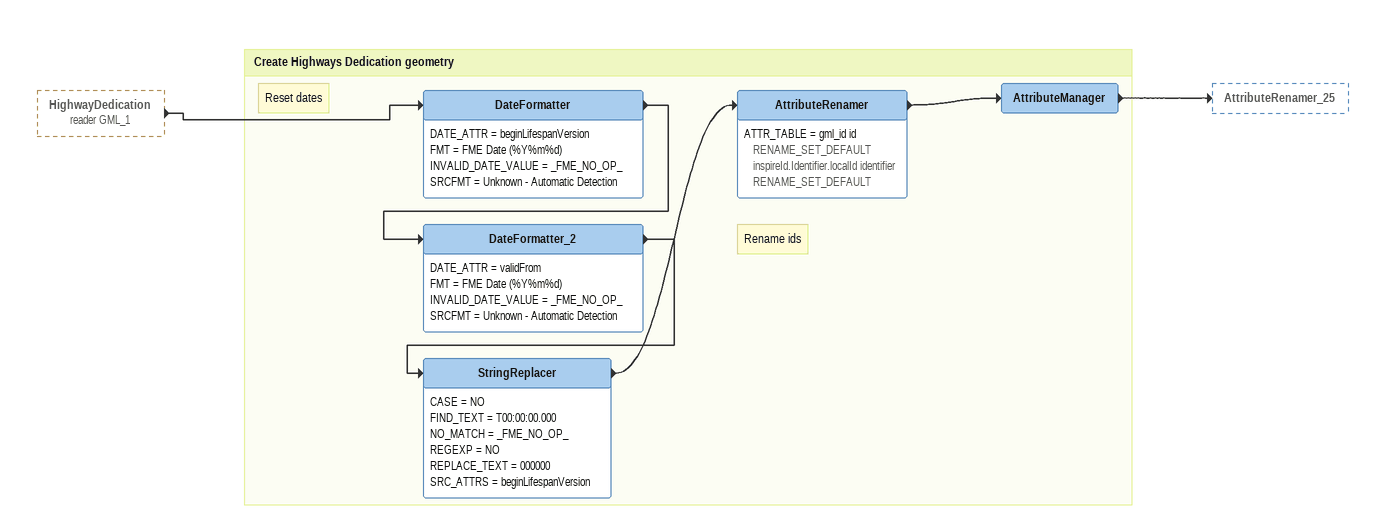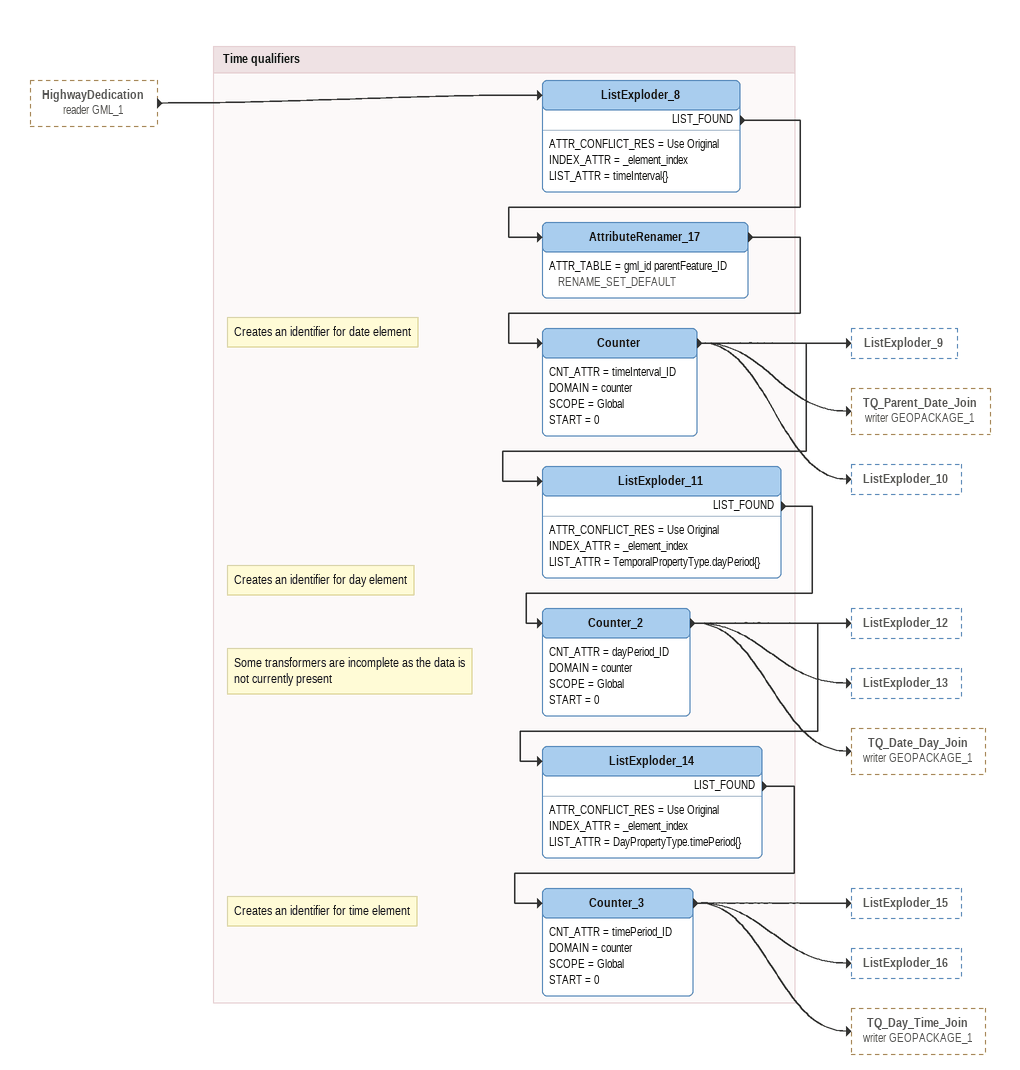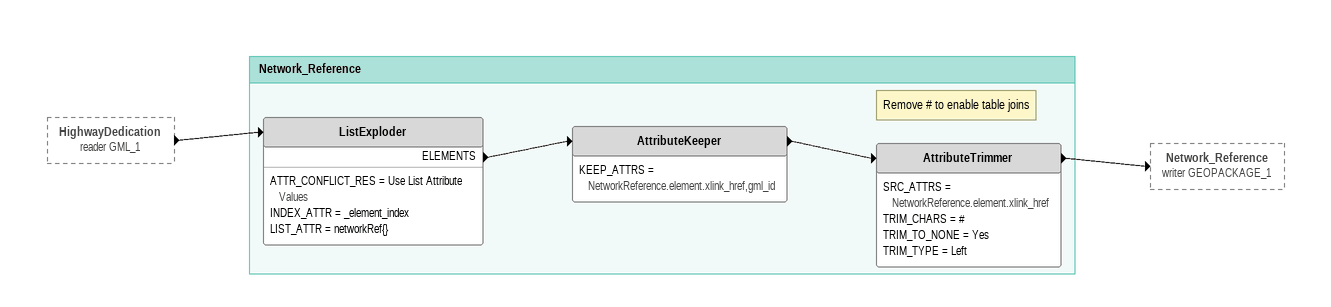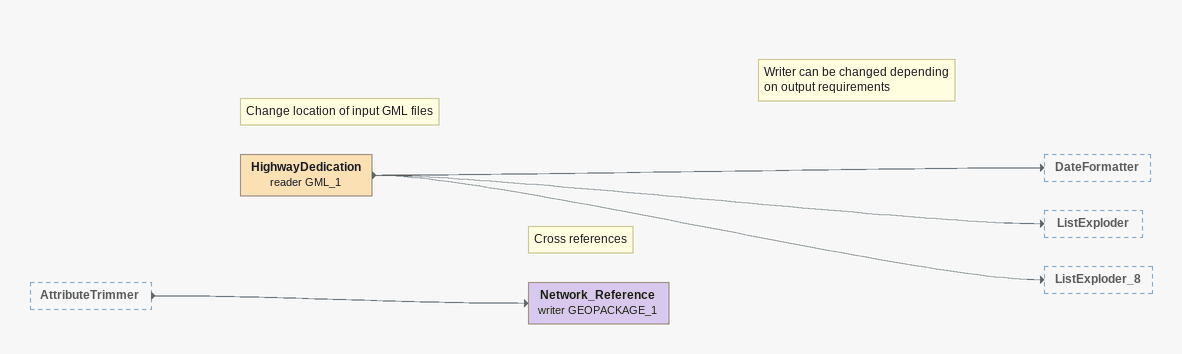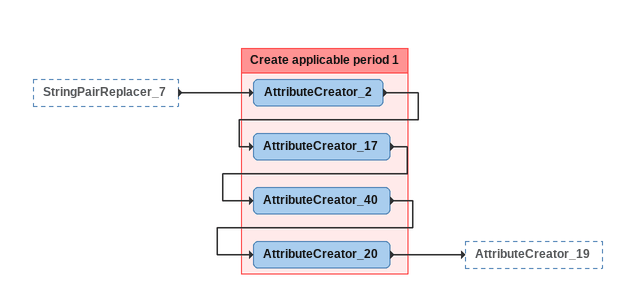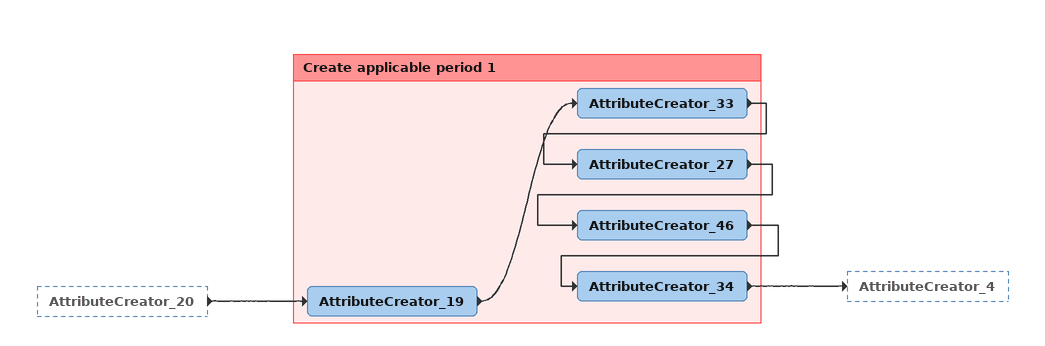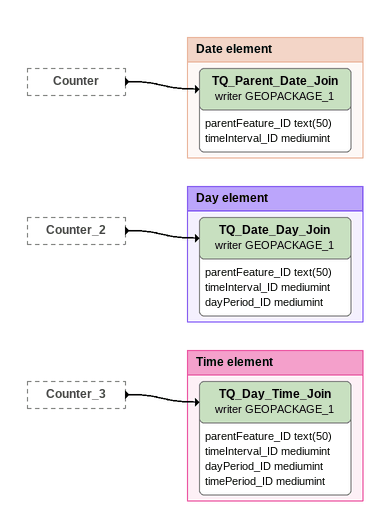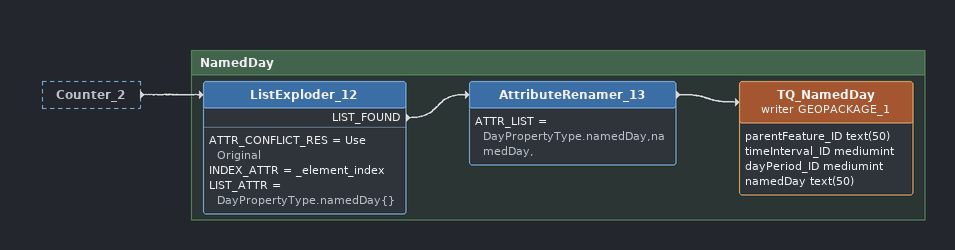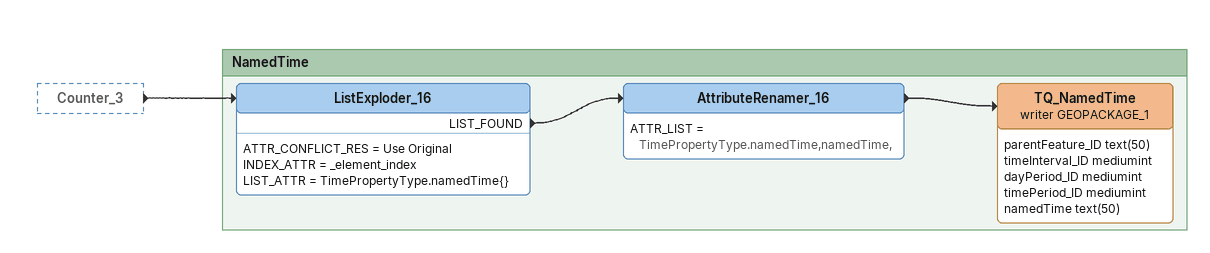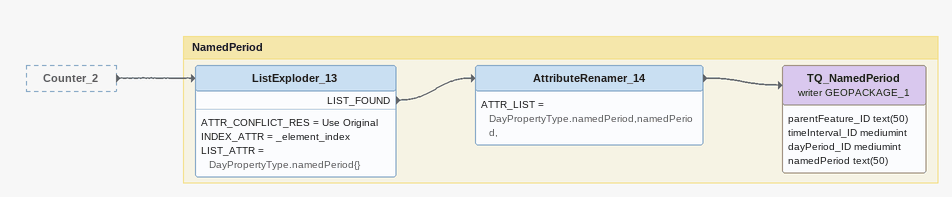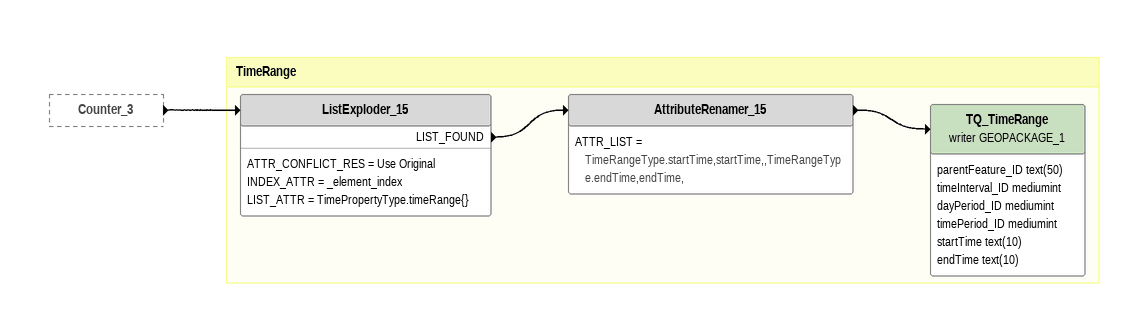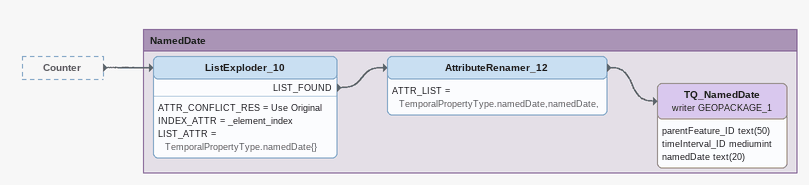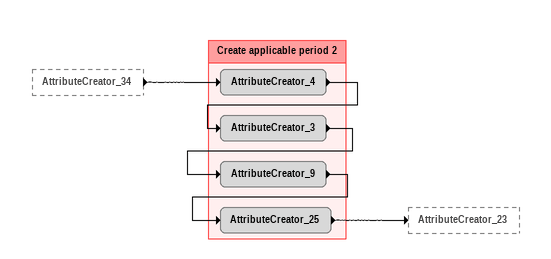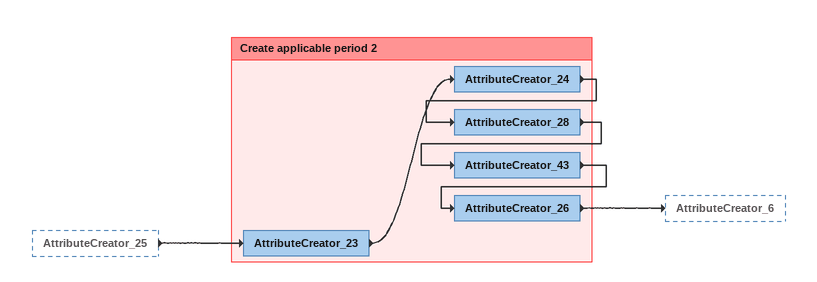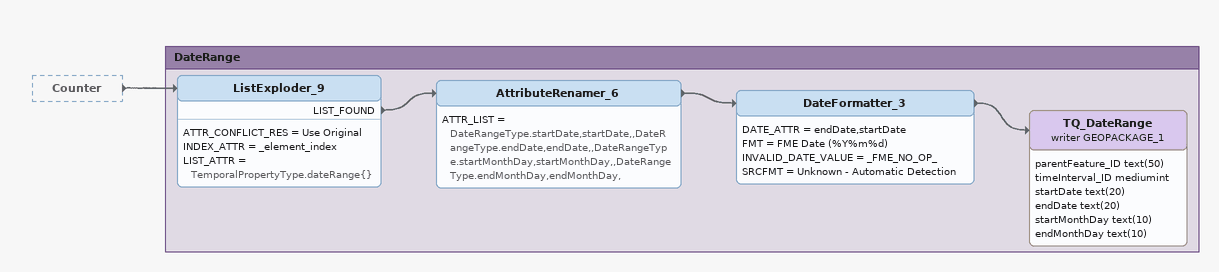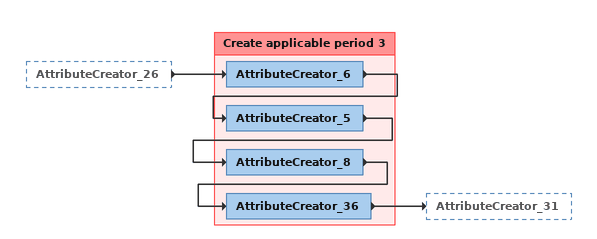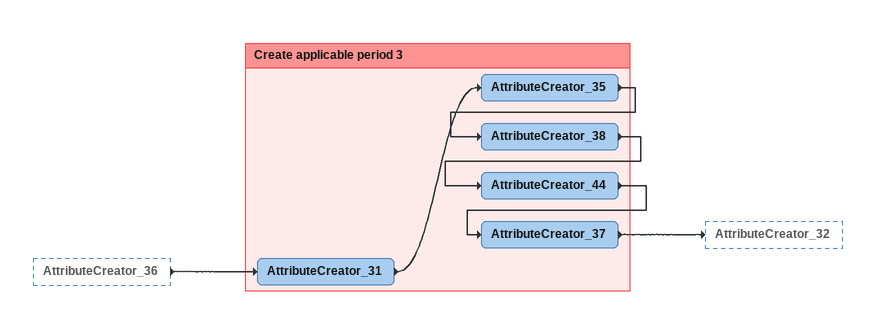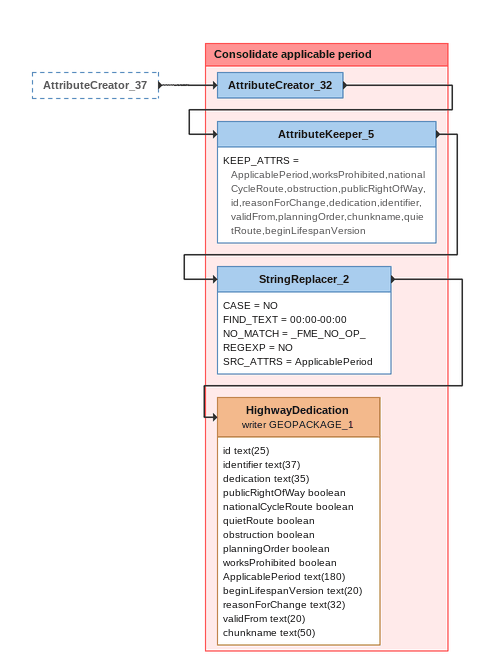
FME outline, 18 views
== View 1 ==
HighwayDedication (reader GML_1) [outside]
    -> DateFormatter

Bookmark: Create Highways Dedication geometry
Note: Reset dates
DateFormatter
    DATE_ATTR = beginLifespanVersion
    FMT = FME Date (%Y%m%d)
    INVALID_DATE_VALUE = _FME_NO_OP_
    SRCFMT = Unknown - Automatic Detection
    -> DateFormatter_2
DateFormatter_2
    DATE_ATTR = validFrom
    FMT = FME Date (%Y%m%d)
    INVALID_DATE_VALUE = _FME_NO_OP_
    SRCFMT = Unknown - Automatic Detection
    -> StringReplacer
StringReplacer
    CASE = NO
    FIND_TEXT = T00:00:00.000
    NO_MATCH = _FME_NO_OP_
    REGEXP = NO
    REPLACE_TEXT = 000000
    SRC_ATTRS = beginLifespanVersion
    -> AttributeRenamer
Note: Rename ids
AttributeRenamer
    ATTR_TABLE = gml_id id RENAME_SET_DEFAULT  inspireId.Identifier.localId identifier RENAME_SET_DEFAULT
    -> AttributeManager
AttributeManager
    -> AttributeRenamer_25

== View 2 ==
HighwayDedication (reader GML_1) [outside]
    -> ListExploder_8

Bookmark: Time qualifiers
ListExploder_8
    ATTR_CONFLICT_RES = Use Original
    INDEX_ATTR = _element_index
    LIST_ATTR = timeInterval{}
    LIST_FOUND -> AttributeRenamer_17
AttributeRenamer_17
    ATTR_TABLE = gml_id parentFeature_ID RENAME_SET_DEFAULT
    -> Counter
Note: Creates an identifier for date element
Counter
    CNT_ATTR = timeInterval_ID
    DOMAIN = counter
    SCOPE = Global
    START = 0
    -> ListExploder_9
    -> TQ_Parent_Date_Join (writer GEOPACKAGE_1)
    -> ListExploder_10
    -> ListExploder_11
ListExploder_11
    ATTR_CONFLICT_RES = Use Original
    INDEX_ATTR = _element_index
    LIST_ATTR = TemporalPropertyType.dayPeriod{}
    LIST_FOUND -> Counter_2
Note: Creates an identifier for day element
Counter_2
    CNT_ATTR = dayPeriod_ID
    DOMAIN = counter
    SCOPE = Global
    START = 0
    -> ListExploder_12
    -> ListExploder_13
    -> ListExploder_14
    -> TQ_Date_Day_Join (writer GEOPACKAGE_1)
Note: Some transformers are incomplete as the data is not currently present
ListExploder_14
    ATTR_CONFLICT_RES = Use Original
    INDEX_ATTR = _element_index
    LIST_ATTR = DayPropertyType.timePeriod{}
    LIST_FOUND -> Counter_3
Note: Creates an identifier for time element
Counter_3
    CNT_ATTR = timePeriod_ID
    DOMAIN = counter
    SCOPE = Global
    START = 0
    -> ListExploder_15
    -> ListExploder_16
    -> TQ_Day_Time_Join (writer GEOPACKAGE_1)

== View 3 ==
HighwayDedication (reader GML_1) [outside]
    -> ListExploder

Bookmark: Network_Reference
ListExploder
    ATTR_CONFLICT_RES = Use List Attribute Values
    INDEX_ATTR = _element_index
    LIST_ATTR = networkRef{}
    ELEMENTS -> AttributeKeeper
AttributeKeeper
    KEEP_ATTRS = NetworkReference.element.xlink_href,gml_id
    -> AttributeTrimmer
Note: Remove # to enable table joins
AttributeTrimmer
    SRC_ATTRS = NetworkReference.element.xlink_href
    TRIM_CHARS = #
    TRIM_TO_NONE = Yes
    TRIM_TYPE = Left
    -> Network_Reference (writer GEOPACKAGE_1)

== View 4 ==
AttributeTrimmer [outside]
    -> Network_Reference (writer GEOPACKAGE_1)
Note: Change location of input GML files
HighwayDedication (reader GML_1)
    -> DateFormatter
    -> ListExploder
    -> ListExploder_8
Note: Cross references
Note: Writer can be changed depending on output requirements
Network_Reference (writer GEOPACKAGE_1)

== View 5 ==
StringPairReplacer_7 [outside]
    -> AttributeCreator_2

Bookmark: Create applicable period 1
AttributeCreator_2
    -> AttributeCreator_17
AttributeCreator_17
    -> AttributeCreator_40
AttributeCreator_40
    -> AttributeCreator_20
AttributeCreator_20
    -> AttributeCreator_19

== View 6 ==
AttributeCreator_20 [outside]
    -> AttributeCreator_19

Bookmark: Create applicable period 1
AttributeCreator_19
    -> AttributeCreator_33
AttributeCreator_33
    -> AttributeCreator_27
AttributeCreator_27
    -> AttributeCreator_46
AttributeCreator_46
    -> AttributeCreator_34
AttributeCreator_34
    -> AttributeCreator_4

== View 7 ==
Counter [outside]
    -> TQ_Parent_Date_Join (writer GEOPACKAGE_1)
Counter_2 [outside]
    -> TQ_Date_Day_Join (writer GEOPACKAGE_1)
Counter_3 [outside]
    -> TQ_Day_Time_Join (writer GEOPACKAGE_1)

Bookmark: Date element
TQ_Parent_Date_Join (writer GEOPACKAGE_1)
    attributes: parentFeature_ID text(50), timeInterval_ID mediumint

Bookmark: Day element
TQ_Date_Day_Join (writer GEOPACKAGE_1)
    attributes: parentFeature_ID text(50), timeInterval_ID mediumint, dayPeriod_ID mediumint

Bookmark: Time element
TQ_Day_Time_Join (writer GEOPACKAGE_1)
    attributes: parentFeature_ID text(50), timeInterval_ID mediumint, dayPeriod_ID mediumint, timePeriod_ID mediumint

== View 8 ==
Counter_2 [outside]
    -> ListExploder_12

Bookmark: NamedDay
ListExploder_12
    ATTR_CONFLICT_RES = Use Original
    INDEX_ATTR = _element_index
    LIST_ATTR = DayPropertyType.namedDay{}
    LIST_FOUND -> AttributeRenamer_13
AttributeRenamer_13
    ATTR_LIST = DayPropertyType.namedDay,namedDay,
    -> TQ_NamedDay (writer GEOPACKAGE_1)
TQ_NamedDay (writer GEOPACKAGE_1)
    attributes: parentFeature_ID text(50), timeInterval_ID mediumint, dayPeriod_ID mediumint, namedDay text(50)

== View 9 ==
Counter_3 [outside]
    -> ListExploder_16

Bookmark: NamedTime
ListExploder_16
    ATTR_CONFLICT_RES = Use Original
    INDEX_ATTR = _element_index
    LIST_ATTR = TimePropertyType.namedTime{}
    LIST_FOUND -> AttributeRenamer_16
AttributeRenamer_16
    ATTR_LIST = TimePropertyType.namedTime,namedTime,
    -> TQ_NamedTime (writer GEOPACKAGE_1)
TQ_NamedTime (writer GEOPACKAGE_1)
    attributes: parentFeature_ID text(50), timeInterval_ID mediumint, dayPeriod_ID mediumint, timePeriod_ID mediumint, namedTime text(50)

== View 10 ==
Counter_2 [outside]
    -> ListExploder_13

Bookmark: NamedPeriod
ListExploder_13
    ATTR_CONFLICT_RES = Use Original
    INDEX_ATTR = _element_index
    LIST_ATTR = DayPropertyType.namedPeriod{}
    LIST_FOUND -> AttributeRenamer_14
AttributeRenamer_14
    ATTR_LIST = DayPropertyType.namedPeriod,namedPeriod,
    -> TQ_NamedPeriod (writer GEOPACKAGE_1)
TQ_NamedPeriod (writer GEOPACKAGE_1)
    attributes: parentFeature_ID text(50), timeInterval_ID mediumint, dayPeriod_ID mediumint, namedPeriod text(50)

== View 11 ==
Counter_3 [outside]
    -> ListExploder_15

Bookmark: TimeRange
ListExploder_15
    ATTR_CONFLICT_RES = Use Original
    INDEX_ATTR = _element_index
    LIST_ATTR = TimePropertyType.timeRange{}
    LIST_FOUND -> AttributeRenamer_15
AttributeRenamer_15
    ATTR_LIST = TimeRangeType.startTime,startTime,,TimeRangeType.endTime,endTime,
    -> TQ_TimeRange (writer GEOPACKAGE_1)
TQ_TimeRange (writer GEOPACKAGE_1)
    attributes: parentFeature_ID text(50), timeInterval_ID mediumint, dayPeriod_ID mediumint, timePeriod_ID mediumint, startTime text(10), endTime text(10)

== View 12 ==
Counter [outside]
    -> ListExploder_10

Bookmark: NamedDate
ListExploder_10
    ATTR_CONFLICT_RES = Use Original
    INDEX_ATTR = _element_index
    LIST_ATTR = TemporalPropertyType.namedDate{}
    LIST_FOUND -> AttributeRenamer_12
AttributeRenamer_12
    ATTR_LIST = TemporalPropertyType.namedDate,namedDate,
    -> TQ_NamedDate (writer GEOPACKAGE_1)
TQ_NamedDate (writer GEOPACKAGE_1)
    attributes: parentFeature_ID text(50), timeInterval_ID mediumint, namedDate text(20)

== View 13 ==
AttributeCreator_34 [outside]
    -> AttributeCreator_4

Bookmark: Create applicable period 2
AttributeCreator_4
    -> AttributeCreator_3
AttributeCreator_3
    -> AttributeCreator_9
AttributeCreator_9
    -> AttributeCreator_25
AttributeCreator_25
    -> AttributeCreator_23

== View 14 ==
AttributeCreator_25 [outside]
    -> AttributeCreator_23

Bookmark: Create applicable period 2
AttributeCreator_23
    -> AttributeCreator_24
AttributeCreator_24
    -> AttributeCreator_28
AttributeCreator_28
    -> AttributeCreator_43
AttributeCreator_43
    -> AttributeCreator_26
AttributeCreator_26
    -> AttributeCreator_6

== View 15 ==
Counter [outside]
    -> ListExploder_9

Bookmark: DateRange
ListExploder_9
    ATTR_CONFLICT_RES = Use Original
    INDEX_ATTR = _element_index
    LIST_ATTR = TemporalPropertyType.dateRange{}
    LIST_FOUND -> AttributeRenamer_6
AttributeRenamer_6
    ATTR_LIST = DateRangeType.startDate,startDate,,DateRangeType.endDate,endDate,,DateRangeType.startMonthDay,startMonthDay,,DateRangeType.endMonthDay,endMonthDay,
    -> DateFormatter_3
DateFormatter_3
    DATE_ATTR = endDate,startDate
    FMT = FME Date (%Y%m%d)
    INVALID_DATE_VALUE = _FME_NO_OP_
    SRCFMT = Unknown - Automatic Detection
    -> TQ_DateRange (writer GEOPACKAGE_1)
TQ_DateRange (writer GEOPACKAGE_1)
    attributes: parentFeature_ID text(50), timeInterval_ID mediumint, startDate text(20), endDate text(20), startMonthDay text(10), endMonthDay text(10)

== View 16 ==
AttributeCreator_26 [outside]
    -> AttributeCreator_6

Bookmark: Create applicable period 3
AttributeCreator_6
    -> AttributeCreator_5
AttributeCreator_5
    -> AttributeCreator_8
AttributeCreator_8
    -> AttributeCreator_36
AttributeCreator_36
    -> AttributeCreator_31

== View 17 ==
AttributeCreator_36 [outside]
    -> AttributeCreator_31

Bookmark: Create applicable period 3
AttributeCreator_31
    -> AttributeCreator_35
AttributeCreator_35
    -> AttributeCreator_38
AttributeCreator_38
    -> AttributeCreator_44
AttributeCreator_44
    -> AttributeCreator_37
AttributeCreator_37
    -> AttributeCreator_32

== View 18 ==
AttributeCreator_37 [outside]
    -> AttributeCreator_32

Bookmark: Consolidate applicable period
AttributeCreator_32
    -> AttributeKeeper_5
AttributeKeeper_5
    KEEP_ATTRS = ApplicablePeriod,worksProhibited,nationalCycleRoute,obstruction,publicRightOfWay,id,reasonForChange,dedication,identifier,validFrom,planningOrder,chunkname,quietRoute,beginLifespanVersion
    -> StringReplacer_2
StringReplacer_2
    CASE = NO
    FIND_TEXT = 00:00-00:00
    NO_MATCH = _FME_NO_OP_
    REGEXP = NO
    SRC_ATTRS = ApplicablePeriod
    -> HighwayDedication (writer GEOPACKAGE_1)
HighwayDedication (writer GEOPACKAGE_1)
    attributes: id text(25), identifier text(37), dedication text(35), publicRightOfWay boolean, nationalCycleRoute boolean, quietRoute boolean, obstruction boolean, planningOrder boolean, worksProhibited boolean, ApplicablePeriod text(180), beginLifespanVersion text(20), reasonForChange text(32), validFrom text(20), chunkname text(50)
